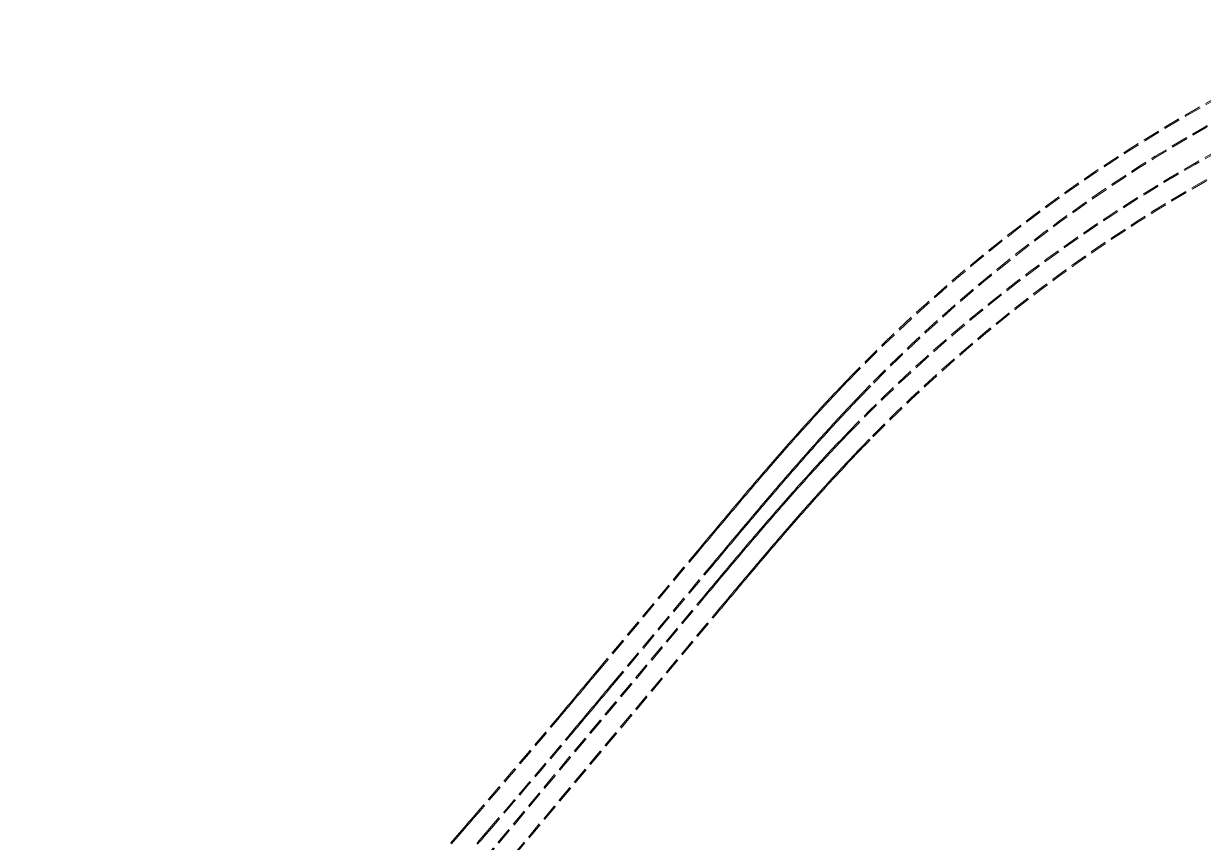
# Model space of a CAD drawing. Extents: x 0 to 531375, y 0 to 4335249.
# Drawn here: x 487600.6 to 487947, y 4324087.2 to 4324327.6 of the extents above; entities that cross this region are included whole.
import ezdxf

# ---------------------------------------------------------------- set-up
doc = ezdxf.new("R2010")
doc.units = 0
doc.linetypes.add('DASH', pattern=[0.35, 0.25, -0.1])
doc.layers.add('地铁', color=4, linetype='Continuous', lineweight=15)

# ---------------------------------------------------------------- blocks, each defined once
blk = doc.blocks.new('天津2000地铁')
at = {"layer": '地铁', "linetype": 'DASH', "ltscale": 20}
for p, q in [((-10161.25, -3014.62), (-10160.55, -3013.9)), ((-10160.55, -3013.9), (-10159.85, -3013.18)), ((-10160.3, -3014.14), (-10159.6, -3013.42)), ((-10159.85, -3013.18), (-10159.15, -3012.45)), ((-10159.6, -3013.42), (-10158.9, -3012.7)), ((-10159.15, -3012.45), (-10158.45, -3011.73)), ((-10158.9, -3012.7), (-10158.2, -3011.98)), ((-10164.72, -3018.27), (-10164.03, -3017.54)), ((-10164.03, -3017.54), (-10163.34, -3016.81)), ((-10163.77, -3017.78), (-10163.08, -3017.05)), ((-10163.34, -3016.81), (-10162.64, -3016.08)), ((-10163.08, -3017.05), (-10162.39, -3016.32)), ((-10162.64, -3016.08), (-10161.95, -3015.35)), ((-10162.39, -3016.32), (-10161.69, -3015.59)), ((-10161.95, -3015.35), (-10161.25, -3014.62)), ((-10161.69, -3015.59), (-10161, -3014.87)), ((-10161, -3014.87), (-10160.3, -3014.14)), ((-10156.34, -3017.96), (-10155.65, -3017.25)), ((-10156.09, -3018.21), (-10155.4, -3017.49)), ((-10155.65, -3017.25), (-10154.96, -3016.54)), ((-10155.4, -3017.49), (-10154.71, -3016.78)), ((-10154.96, -3016.54), (-10154.26, -3015.82)), ((-10154.71, -3016.78), (-10154.01, -3016.07)), ((-10167.47, -3021.21), (-10166.78, -3020.47)), ((-10167.21, -3021.44), (-10166.53, -3020.71)), ((-10166.78, -3020.47), (-10166.1, -3019.73)), ((-10166.53, -3020.71), (-10165.84, -3019.97)), ((-10166.1, -3019.73), (-10165.41, -3019)), ((-10165.84, -3019.97), (-10165.15, -3019.24)), ((-10165.41, -3019), (-10164.72, -3018.27)), ((-10165.15, -3019.24), (-10164.46, -3018.51)), ((-10164.46, -3018.51), (-10163.77, -3017.78)), ((-10159.78, -3021.56), (-10159.1, -3020.84)), ((-10159.1, -3020.84), (-10158.41, -3020.11)), ((-10158.84, -3021.08), (-10158.16, -3020.36)), ((-10158.41, -3020.11), (-10157.72, -3019.4)), ((-10158.16, -3020.36), (-10157.47, -3019.64)), ((-10157.72, -3019.4), (-10157.03, -3018.68)), ((-10157.47, -3019.64), (-10156.78, -3018.92)), ((-10157.03, -3018.68), (-10156.34, -3017.96)), ((-10156.78, -3018.92), (-10156.09, -3018.21)), ((-10170.87, -3024.91), (-10170.19, -3024.16)), ((-10170.61, -3025.14), (-10169.94, -3024.4)), ((-10170.19, -3024.16), (-10169.51, -3023.42)), ((-10169.94, -3024.4), (-10169.26, -3023.66)), ((-10169.51, -3023.42), (-10168.83, -3022.68)), ((-10169.26, -3023.66), (-10168.58, -3022.92)), ((-10168.83, -3022.68), (-10168.15, -3021.94)), ((-10168.58, -3022.92), (-10167.89, -3022.18)), ((-10168.15, -3021.94), (-10167.47, -3021.21)), ((-10167.89, -3022.18), (-10167.21, -3021.44)), ((-10163.18, -3025.19), (-10162.5, -3024.46)), ((-10162.5, -3024.46), (-10161.82, -3023.73)), ((-10162.25, -3024.7), (-10161.57, -3023.97)), ((-10161.82, -3023.73), (-10161.14, -3023)), ((-10161.57, -3023.97), (-10160.89, -3023.24)), ((-10161.14, -3023), (-10160.46, -3022.28)), ((-10160.89, -3023.24), (-10160.21, -3022.52)), ((-10160.46, -3022.28), (-10159.78, -3021.56)), ((-10160.21, -3022.52), (-10159.53, -3021.8)), ((-10159.53, -3021.8), (-10158.84, -3021.08)), ((-10174.24, -3028.63), (-10173.57, -3027.88)), ((-10173.57, -3027.88), (-10172.9, -3027.14)), ((-10173.31, -3028.12), (-10172.64, -3027.37)), ((-10172.9, -3027.14), (-10172.22, -3026.39)), ((-10172.64, -3027.37), (-10171.96, -3026.63)), ((-10172.22, -3026.39), (-10171.55, -3025.65)), ((-10171.96, -3026.63), (-10171.29, -3025.88)), ((-10171.55, -3025.65), (-10170.87, -3024.91)), ((-10171.29, -3025.88), (-10170.61, -3025.14)), ((-10165.88, -3028.11), (-10165.21, -3027.38)), ((-10165.62, -3028.35), (-10164.95, -3027.62)), ((-10165.21, -3027.38), (-10164.53, -3026.65)), ((-10164.95, -3027.62), (-10164.27, -3026.88)), ((-10164.53, -3026.65), (-10163.86, -3025.92)), ((-10164.27, -3026.88), (-10163.6, -3026.15)), ((-10163.86, -3025.92), (-10163.18, -3025.19)), ((-10163.6, -3026.15), (-10162.92, -3025.42)), ((-10162.92, -3025.42), (-10162.25, -3024.7)), ((-10159.36, -3028.29), (-10158.66, -3027.57)), ((-10159.11, -3028.53), (-10158.41, -3027.81)), ((-10176.92, -3031.63), (-10176.25, -3030.88)), ((-10176.66, -3031.86), (-10175.99, -3031.11)), ((-10176.25, -3030.88), (-10175.58, -3030.13)), ((-10175.99, -3031.11), (-10175.32, -3030.36)), ((-10175.58, -3030.13), (-10174.91, -3029.38)), ((-10175.32, -3030.36), (-10174.65, -3029.61)), ((-10174.91, -3029.38), (-10174.24, -3028.63)), ((-10174.65, -3029.61), (-10173.98, -3028.86)), ((-10173.98, -3028.86), (-10173.31, -3028.12)), ((-10169.23, -3031.8), (-10168.56, -3031.06)), ((-10168.96, -3032.03), (-10168.3, -3031.29)), ((-10168.56, -3031.06), (-10167.89, -3030.32)), ((-10168.3, -3031.29), (-10167.63, -3030.56)), ((-10167.89, -3030.32), (-10167.22, -3029.58)), ((-10167.63, -3030.56), (-10166.96, -3029.82)), ((-10167.22, -3029.58), (-10166.55, -3028.85)), ((-10166.96, -3029.82), (-10166.29, -3029.08)), ((-10166.55, -3028.85), (-10165.88, -3028.11)), ((-10166.29, -3029.08), (-10165.62, -3028.35)), ((-10162.85, -3031.91), (-10162.16, -3031.18)), ((-10162.16, -3031.18), (-10161.46, -3030.46)), ((-10161.9, -3031.43), (-10161.21, -3030.7)), ((-10161.46, -3030.46), (-10160.76, -3029.73)), ((-10161.21, -3030.7), (-10160.51, -3029.98)), ((-10160.76, -3029.73), (-10160.06, -3029.01)), ((-10160.51, -3029.98), (-10159.81, -3029.25)), ((-10160.06, -3029.01), (-10159.36, -3028.29)), ((-10159.81, -3029.25), (-10159.11, -3028.53)), ((-10180.24, -3035.39), (-10179.58, -3034.64)), ((-10179.98, -3035.62), (-10179.31, -3034.87)), ((-10179.58, -3034.64), (-10178.91, -3033.88)), ((-10179.31, -3034.87), (-10178.65, -3034.11)), ((-10178.91, -3033.88), (-10178.25, -3033.13)), ((-10178.65, -3034.11), (-10177.99, -3033.36)), ((-10178.25, -3033.13), (-10177.59, -3032.38)), ((-10177.99, -3033.36), (-10177.32, -3032.61)), ((-10177.59, -3032.38), (-10176.92, -3031.63)), ((-10177.32, -3032.61), (-10176.66, -3031.86)), ((-10172.54, -3035.51), (-10171.88, -3034.77)), ((-10171.88, -3034.77), (-10171.22, -3034.02)), ((-10171.62, -3035), (-10170.96, -3034.26)), ((-10171.22, -3034.02), (-10170.56, -3033.28)), ((-10170.96, -3034.26), (-10170.3, -3033.51)), ((-10170.56, -3033.28), (-10169.89, -3032.54)), ((-10170.3, -3033.51), (-10169.63, -3032.77)), ((-10169.89, -3032.54), (-10169.23, -3031.8)), ((-10169.63, -3032.77), (-10168.96, -3032.03)), ((-10166.31, -3035.57), (-10165.62, -3034.83)), ((-10165.62, -3034.83), (-10164.93, -3034.1)), ((-10165.36, -3035.07), (-10164.67, -3034.34)), ((-10164.93, -3034.1), (-10164.24, -3033.37)), ((-10164.67, -3034.34), (-10163.98, -3033.61)), ((-10164.24, -3033.37), (-10163.55, -3032.64)), ((-10163.98, -3033.61), (-10163.29, -3032.88)), ((-10163.55, -3032.64), (-10162.85, -3031.91)), ((-10163.29, -3032.88), (-10162.6, -3032.15)), ((-10162.6, -3032.15), (-10161.9, -3031.43)), ((-10157.93, -3035.23), (-10157.24, -3034.51)), ((-10157.68, -3035.47), (-10156.99, -3034.75)), ((-10157.24, -3034.51), (-10156.55, -3033.8)), ((-10156.99, -3034.75), (-10156.3, -3034.04)), ((-10156.55, -3033.8), (-10155.86, -3033.08)), ((-10156.3, -3034.04), (-10155.61, -3033.33)), ((-10155.86, -3033.08), (-10155.17, -3032.37)), ((-10155.61, -3033.33), (-10154.92, -3032.61)), ((-10155.17, -3032.37), (-10154.47, -3031.66)), ((-10154.92, -3032.61), (-10154.22, -3031.9)), ((-10182.88, -3038.42), (-10182.22, -3037.66)), ((-10182.61, -3038.65), (-10181.96, -3037.89)), ((-10182.22, -3037.66), (-10181.56, -3036.9)), ((-10181.96, -3037.89), (-10181.3, -3037.13)), ((-10181.56, -3036.9), (-10180.9, -3036.15)), ((-10181.3, -3037.13), (-10180.64, -3036.38)), ((-10180.9, -3036.15), (-10180.24, -3035.39)), ((-10180.64, -3036.38), (-10179.98, -3035.62)), ((-10175.18, -3038.5), (-10174.52, -3037.75)), ((-10174.92, -3038.73), (-10174.26, -3037.98)), ((-10174.52, -3037.75), (-10173.87, -3037)), ((-10174.26, -3037.98), (-10173.6, -3037.23)), ((-10173.87, -3037), (-10173.21, -3036.26)), ((-10173.6, -3037.23), (-10172.94, -3036.49)), ((-10173.21, -3036.26), (-10172.54, -3035.51)), ((-10172.94, -3036.49), (-10172.28, -3035.74)), ((-10172.28, -3035.74), (-10171.62, -3035)), ((-10169.04, -3038.52), (-10168.36, -3037.78)), ((-10168.79, -3038.75), (-10168.1, -3038.01)), ((-10168.36, -3037.78), (-10167.68, -3037.04)), ((-10168.1, -3038.01), (-10167.42, -3037.28)), ((-10167.68, -3037.04), (-10166.99, -3036.3)), ((-10167.42, -3037.28), (-10166.74, -3036.54)), ((-10166.99, -3036.3), (-10166.31, -3035.57)), ((-10166.74, -3036.54), (-10166.05, -3035.81)), ((-10166.05, -3035.81), (-10165.36, -3035.07)), ((-10161.35, -3038.84), (-10160.67, -3038.11)), ((-10160.67, -3038.11), (-10159.99, -3037.39)), ((-10160.42, -3038.35), (-10159.73, -3037.63)), ((-10159.99, -3037.39), (-10159.3, -3036.67)), ((-10159.73, -3037.63), (-10159.05, -3036.91)), ((-10159.3, -3036.67), (-10158.62, -3035.95)), ((-10159.05, -3036.91), (-10158.37, -3036.19)), ((-10158.62, -3035.95), (-10157.93, -3035.23)), ((-10158.37, -3036.19), (-10157.68, -3035.47)), ((-10186.16, -3042.21), (-10185.5, -3041.45)), ((-10185.89, -3042.44), (-10185.24, -3041.68)), ((-10185.5, -3041.45), (-10184.85, -3040.69)), ((-10185.24, -3041.68), (-10184.58, -3040.92)), ((-10184.85, -3040.69), (-10184.19, -3039.93)), ((-10184.58, -3040.92), (-10183.93, -3040.16)), ((-10184.19, -3039.93), (-10183.54, -3039.17)), ((-10183.93, -3040.16), (-10183.27, -3039.4)), ((-10183.54, -3039.17), (-10182.88, -3038.42)), ((-10183.27, -3039.4), (-10182.61, -3038.65)), ((-10178.46, -3042.25), (-10177.81, -3041.5)), ((-10178.2, -3042.48), (-10177.54, -3041.73)), ((-10177.81, -3041.5), (-10177.15, -3040.75)), ((-10177.54, -3041.73), (-10176.89, -3040.98)), ((-10177.15, -3040.75), (-10176.5, -3040)), ((-10176.89, -3040.98), (-10176.23, -3040.23)), ((-10176.5, -3040), (-10175.84, -3039.25)), ((-10176.23, -3040.23), (-10175.58, -3039.48)), ((-10175.84, -3039.25), (-10175.18, -3038.5)), ((-10175.58, -3039.48), (-10174.92, -3038.73)), ((-10172.43, -3042.23), (-10171.76, -3041.48)), ((-10172.17, -3042.46), (-10171.5, -3041.72)), ((-10171.76, -3041.48), (-10171.08, -3040.74)), ((-10171.5, -3041.72), (-10170.82, -3040.97)), ((-10171.08, -3040.74), (-10170.4, -3040)), ((-10170.82, -3040.97), (-10170.14, -3040.23)), ((-10170.4, -3040), (-10169.72, -3039.26)), ((-10170.14, -3040.23), (-10169.47, -3039.49)), ((-10169.72, -3039.26), (-10169.04, -3038.52)), ((-10169.47, -3039.49), (-10168.79, -3038.75)), ((-10164.74, -3042.48), (-10164.07, -3041.75)), ((-10164.07, -3041.75), (-10163.39, -3041.02)), ((-10163.81, -3041.99), (-10163.13, -3041.26)), ((-10163.39, -3041.02), (-10162.71, -3040.29)), ((-10163.13, -3041.26), (-10162.46, -3040.53)), ((-10162.71, -3040.29), (-10162.03, -3039.56)), ((-10162.46, -3040.53), (-10161.78, -3039.8)), ((-10162.03, -3039.56), (-10161.35, -3038.84)), ((-10161.78, -3039.8), (-10161.1, -3039.08)), ((-10161.1, -3039.08), (-10160.42, -3038.35)), ((-10189.42, -3046.02), (-10188.77, -3045.26)), ((-10188.77, -3045.26), (-10188.12, -3044.5)), ((-10188.5, -3045.49), (-10187.85, -3044.72)), ((-10188.12, -3044.5), (-10187.46, -3043.73)), ((-10187.85, -3044.72), (-10187.2, -3043.96)), ((-10187.46, -3043.73), (-10186.81, -3042.97)), ((-10187.2, -3043.96), (-10186.55, -3043.2)), ((-10186.81, -3042.97), (-10186.16, -3042.21)), ((-10186.55, -3043.2), (-10185.89, -3042.44)), ((-10181.72, -3046.02), (-10181.07, -3045.27)), ((-10181.07, -3045.27), (-10180.42, -3044.51)), ((-10180.8, -3045.5), (-10180.15, -3044.74)), ((-10180.42, -3044.51), (-10179.77, -3043.76)), ((-10180.15, -3044.74), (-10179.5, -3043.99)), ((-10179.77, -3043.76), (-10179.11, -3043.01)), ((-10179.5, -3043.99), (-10178.85, -3043.23)), ((-10179.11, -3043.01), (-10178.46, -3042.25)), ((-10178.85, -3043.23), (-10178.2, -3042.48)), ((-10175.79, -3045.96), (-10175.12, -3045.21)), ((-10175.12, -3045.21), (-10174.45, -3044.46)), ((-10174.86, -3045.44), (-10174.19, -3044.7)), ((-10174.45, -3044.46), (-10173.78, -3043.72)), ((-10174.19, -3044.7), (-10173.52, -3043.95)), ((-10173.78, -3043.72), (-10173.11, -3042.97)), ((-10173.52, -3043.95), (-10172.85, -3043.21)), ((-10173.11, -3042.97), (-10172.43, -3042.23)), ((-10172.85, -3043.21), (-10172.17, -3042.46)), ((-10167.43, -3045.42), (-10166.76, -3044.68)), ((-10167.17, -3045.65), (-10166.5, -3044.92)), ((-10166.76, -3044.68), (-10166.09, -3043.95)), ((-10166.5, -3044.92), (-10165.83, -3044.18)), ((-10166.09, -3043.95), (-10165.42, -3043.21)), ((-10165.83, -3044.18), (-10165.16, -3043.45)), ((-10165.42, -3043.21), (-10164.74, -3042.48)), ((-10165.16, -3043.45), (-10164.48, -3042.72)), ((-10164.48, -3042.72), (-10163.81, -3041.99)), ((-10192.01, -3049.08), (-10191.37, -3048.31)), ((-10191.75, -3049.3), (-10191.1, -3048.54)), ((-10191.37, -3048.31), (-10190.72, -3047.55)), ((-10191.1, -3048.54), (-10190.45, -3047.77)), ((-10190.72, -3047.55), (-10190.07, -3046.78)), ((-10190.45, -3047.77), (-10189.8, -3047.01)), ((-10190.07, -3046.78), (-10189.42, -3046.02)), ((-10189.8, -3047.01), (-10189.15, -3046.25)), ((-10189.15, -3046.25), (-10188.5, -3045.49)), ((-10184.32, -3049.06), (-10183.67, -3048.3)), ((-10184.05, -3049.28), (-10183.4, -3048.52)), ((-10183.67, -3048.3), (-10183.02, -3047.54)), ((-10183.4, -3048.52), (-10182.75, -3047.77)), ((-10183.02, -3047.54), (-10182.37, -3046.78)), ((-10182.75, -3047.77), (-10182.1, -3047.01)), ((-10182.37, -3046.78), (-10181.72, -3046.02)), ((-10182.1, -3047.01), (-10181.45, -3046.25)), ((-10181.45, -3046.25), (-10180.8, -3045.5)), ((-10178.46, -3048.96), (-10177.79, -3048.21)), ((-10178.2, -3049.2), (-10177.53, -3048.44)), ((-10177.79, -3048.21), (-10177.13, -3047.46)), ((-10177.53, -3048.44), (-10176.87, -3047.69)), ((-10177.13, -3047.46), (-10176.46, -3046.71)), ((-10176.87, -3047.69), (-10176.2, -3046.94)), ((-10176.46, -3046.71), (-10175.79, -3045.96)), ((-10176.2, -3046.94), (-10175.53, -3046.19)), ((-10175.53, -3046.19), (-10174.86, -3045.44)), ((-10170.77, -3049.11), (-10170.1, -3048.37)), ((-10170.5, -3049.35), (-10169.84, -3048.61)), ((-10170.1, -3048.37), (-10169.43, -3047.63)), ((-10169.84, -3048.61), (-10169.17, -3047.87)), ((-10169.43, -3047.63), (-10168.77, -3046.89)), ((-10169.17, -3047.87), (-10168.51, -3047.13)), ((-10168.77, -3046.89), (-10168.1, -3046.15)), ((-10168.51, -3047.13), (-10167.84, -3046.39)), ((-10168.1, -3046.15), (-10167.43, -3045.42)), ((-10167.84, -3046.39), (-10167.17, -3045.65)), ((-10195.25, -3052.9), (-10194.6, -3052.14)), ((-10194.6, -3052.14), (-10193.95, -3051.37)), ((-10194.33, -3052.36), (-10193.69, -3051.6)), ((-10193.95, -3051.37), (-10193.31, -3050.61)), ((-10193.69, -3051.6), (-10193.04, -3050.83)), ((-10193.31, -3050.61), (-10192.66, -3049.84)), ((-10193.04, -3050.83), (-10192.39, -3050.07)), ((-10192.66, -3049.84), (-10192.01, -3049.08)), ((-10192.39, -3050.07), (-10191.75, -3049.3)), ((-10187.55, -3052.86), (-10186.9, -3052.1)), ((-10186.9, -3052.1), (-10186.26, -3051.33)), ((-10186.64, -3052.32), (-10185.99, -3051.56)), ((-10186.26, -3051.33), (-10185.61, -3050.57)), ((-10185.99, -3051.56), (-10185.34, -3050.8)), ((-10185.61, -3050.57), (-10184.96, -3049.81)), ((-10185.34, -3050.8), (-10184.7, -3050.04)), ((-10184.96, -3049.81), (-10184.32, -3049.06)), ((-10184.7, -3050.04), (-10184.05, -3049.28)), ((-10181.77, -3052.74), (-10181.11, -3051.98)), ((-10181.11, -3051.98), (-10180.45, -3051.23)), ((-10180.85, -3052.21), (-10180.19, -3051.46)), ((-10180.45, -3051.23), (-10179.79, -3050.47)), ((-10180.19, -3051.46), (-10179.52, -3050.7)), ((-10179.79, -3050.47), (-10179.12, -3049.72)), ((-10179.52, -3050.7), (-10178.86, -3049.95)), ((-10179.12, -3049.72), (-10178.46, -3048.96)), ((-10178.86, -3049.95), (-10178.2, -3049.2)), ((-10174.07, -3052.84), (-10173.41, -3052.09)), ((-10173.41, -3052.09), (-10172.75, -3051.34)), ((-10173.15, -3052.32), (-10172.49, -3051.58)), ((-10172.75, -3051.34), (-10172.09, -3050.6)), ((-10172.49, -3051.58), (-10171.83, -3050.83)), ((-10172.09, -3050.6), (-10171.43, -3049.86)), ((-10171.83, -3050.83), (-10171.17, -3050.09)), ((-10171.43, -3049.86), (-10170.77, -3049.11)), ((-10171.17, -3050.09), (-10170.5, -3049.35)), ((-10197.82, -3055.97), (-10197.18, -3055.2)), ((-10197.56, -3056.19), (-10196.91, -3055.42)), ((-10197.18, -3055.2), (-10196.54, -3054.43)), ((-10196.91, -3055.42), (-10196.27, -3054.66)), ((-10196.54, -3054.43), (-10195.89, -3053.67)), ((-10196.27, -3054.66), (-10195.62, -3053.89)), ((-10195.89, -3053.67), (-10195.25, -3052.9)), ((-10195.62, -3053.89), (-10194.98, -3053.13)), ((-10194.98, -3053.13), (-10194.33, -3052.36)), ((-10190.13, -3055.91), (-10189.48, -3055.14)), ((-10189.86, -3056.13), (-10189.22, -3055.37)), ((-10189.48, -3055.14), (-10188.84, -3054.38)), ((-10189.22, -3055.37), (-10188.57, -3054.61)), ((-10188.84, -3054.38), (-10188.2, -3053.62)), ((-10188.57, -3054.61), (-10187.93, -3053.84)), ((-10188.2, -3053.62), (-10187.55, -3052.86)), ((-10187.93, -3053.84), (-10187.28, -3053.08)), ((-10187.28, -3053.08), (-10186.64, -3052.32)), ((-10184.4, -3055.77), (-10183.75, -3055.01)), ((-10184.14, -3056), (-10183.48, -3055.24)), ((-10183.75, -3055.01), (-10183.09, -3054.25)), ((-10183.48, -3055.24), (-10182.82, -3054.48)), ((-10183.09, -3054.25), (-10182.43, -3053.49)), ((-10182.82, -3054.48), (-10182.17, -3053.72)), ((-10182.43, -3053.49), (-10181.77, -3052.74)), ((-10182.17, -3053.72), (-10181.51, -3052.97)), ((-10181.51, -3052.97), (-10180.85, -3052.21)), ((-10176.71, -3055.83), (-10176.05, -3055.08)), ((-10176.44, -3056.06), (-10175.79, -3055.31)), ((-10176.05, -3055.08), (-10175.39, -3054.33)), ((-10175.79, -3055.31), (-10175.13, -3054.56)), ((-10175.39, -3054.33), (-10174.73, -3053.58)), ((-10175.13, -3054.56), (-10174.47, -3053.81)), ((-10174.73, -3053.58), (-10174.07, -3052.84)), ((-10174.47, -3053.81), (-10173.81, -3053.07)), ((-10173.81, -3053.07), (-10173.15, -3052.32)), ((-10201.04, -3059.8), (-10200.4, -3059.03)), ((-10200.4, -3059.03), (-10199.75, -3058.27)), ((-10200.13, -3059.26), (-10199.49, -3058.49)), ((-10199.75, -3058.27), (-10199.11, -3057.5)), ((-10199.49, -3058.49), (-10198.84, -3057.72)), ((-10199.11, -3057.5), (-10198.47, -3056.73)), ((-10198.84, -3057.72), (-10198.2, -3056.96)), ((-10198.47, -3056.73), (-10197.82, -3055.97)), ((-10198.2, -3056.96), (-10197.56, -3056.19)), ((-10193.34, -3059.73), (-10192.7, -3058.96)), ((-10192.7, -3058.96), (-10192.06, -3058.2)), ((-10192.43, -3059.19), (-10191.79, -3058.42)), ((-10192.06, -3058.2), (-10191.42, -3057.43)), ((-10191.79, -3058.42), (-10191.15, -3057.66)), ((-10191.42, -3057.43), (-10190.77, -3056.67)), ((-10191.15, -3057.66), (-10190.5, -3056.9)), ((-10190.77, -3056.67), (-10190.13, -3055.91)), ((-10190.5, -3056.9), (-10189.86, -3056.13)), ((-10187.67, -3059.57), (-10187.02, -3058.81)), ((-10187.41, -3059.8), (-10186.76, -3059.04)), ((-10187.02, -3058.81), (-10186.37, -3058.05)), ((-10186.76, -3059.04), (-10186.1, -3058.27)), ((-10186.37, -3058.05), (-10185.71, -3057.29)), ((-10186.1, -3058.27), (-10185.45, -3057.51)), ((-10185.71, -3057.29), (-10185.06, -3056.53)), ((-10185.45, -3057.51), (-10184.79, -3056.76)), ((-10185.06, -3056.53), (-10184.4, -3055.77)), ((-10184.79, -3056.76), (-10184.14, -3056)), ((-10179.98, -3059.59), (-10179.32, -3058.84)), ((-10179.71, -3059.82), (-10179.06, -3059.07)), ((-10179.32, -3058.84), (-10178.67, -3058.09)), ((-10179.06, -3059.07), (-10178.41, -3058.32)), ((-10178.67, -3058.09), (-10178.02, -3057.33)), ((-10178.41, -3058.32), (-10177.75, -3057.56)), ((-10178.02, -3057.33), (-10177.36, -3056.58)), ((-10177.75, -3057.56), (-10177.1, -3056.81)), ((-10177.36, -3056.58), (-10176.71, -3055.83)), ((-10177.1, -3056.81), (-10176.44, -3056.06)), ((-10203.61, -3062.87), (-10202.97, -3062.1)), ((-10203.34, -3063.09), (-10202.7, -3062.33)), ((-10202.97, -3062.1), (-10202.32, -3061.33)), ((-10202.7, -3062.33), (-10202.06, -3061.56)), ((-10202.32, -3061.33), (-10201.68, -3060.57)), ((-10202.06, -3061.56), (-10201.41, -3060.79)), ((-10201.68, -3060.57), (-10201.04, -3059.8)), ((-10201.41, -3060.79), (-10200.77, -3060.02)), ((-10200.77, -3060.02), (-10200.13, -3059.26)), ((-10195.91, -3062.79), (-10195.27, -3062.02)), ((-10195.65, -3063.01), (-10195, -3062.25)), ((-10195.27, -3062.02), (-10194.63, -3061.26)), ((-10195, -3062.25), (-10194.36, -3061.48)), ((-10194.63, -3061.26), (-10193.99, -3060.49)), ((-10194.36, -3061.48), (-10193.72, -3060.72)), ((-10193.99, -3060.49), (-10193.34, -3059.73)), ((-10193.72, -3060.72), (-10193.08, -3059.95)), ((-10193.08, -3059.95), (-10192.43, -3059.19)), ((-10190.28, -3062.62), (-10189.63, -3061.85)), ((-10190.01, -3062.84), (-10189.36, -3062.08)), ((-10189.63, -3061.85), (-10188.98, -3061.09)), ((-10189.36, -3062.08), (-10188.71, -3061.32)), ((-10188.98, -3061.09), (-10188.33, -3060.33)), ((-10188.71, -3061.32), (-10188.06, -3060.56)), ((-10188.33, -3060.33), (-10187.67, -3059.57)), ((-10188.06, -3060.56), (-10187.41, -3059.8)), ((-10182.58, -3062.61), (-10181.93, -3061.86)), ((-10182.31, -3062.84), (-10181.66, -3062.09)), ((-10181.93, -3061.86), (-10181.28, -3061.1)), ((-10181.66, -3062.09), (-10181.01, -3061.33)), ((-10181.28, -3061.1), (-10180.63, -3060.35)), ((-10181.01, -3061.33), (-10180.36, -3060.58)), ((-10180.63, -3060.35), (-10179.98, -3059.59)), ((-10180.36, -3060.58), (-10179.71, -3059.82)), ((-10234.53, -3099.83), (-10204.89, -3064.4)), ((-10234.26, -3100.05), (-10204.62, -3064.63)), ((-10204.89, -3064.4), (-10204.25, -3063.63)), ((-10204.62, -3064.63), (-10203.98, -3063.86)), ((-10204.25, -3063.63), (-10203.61, -3062.87)), ((-10203.98, -3063.86), (-10203.34, -3063.09)), ((-10199.12, -3066.62), (-10198.48, -3065.86)), ((-10198.48, -3065.86), (-10197.84, -3065.09)), ((-10198.21, -3066.08), (-10197.57, -3065.31)), ((-10197.84, -3065.09), (-10197.2, -3064.32)), ((-10197.57, -3065.31), (-10196.93, -3064.55)), ((-10197.2, -3064.32), (-10196.56, -3063.56)), ((-10196.93, -3064.55), (-10196.29, -3063.78)), ((-10196.56, -3063.56), (-10195.91, -3062.79)), ((-10196.29, -3063.78), (-10195.65, -3063.01)), ((-10193.52, -3066.44), (-10192.87, -3065.67)), ((-10193.25, -3066.66), (-10192.6, -3065.9)), ((-10192.87, -3065.67), (-10192.22, -3064.91)), ((-10192.6, -3065.9), (-10191.96, -3065.14)), ((-10192.22, -3064.91), (-10191.57, -3064.15)), ((-10191.96, -3065.14), (-10191.31, -3064.37)), ((-10191.57, -3064.15), (-10190.93, -3063.38)), ((-10191.31, -3064.37), (-10190.66, -3063.61)), ((-10190.93, -3063.38), (-10190.28, -3062.62)), ((-10190.66, -3063.61), (-10190.01, -3062.84)), ((-10185.82, -3066.41), (-10185.17, -3065.65)), ((-10185.55, -3066.63), (-10184.91, -3065.87)), ((-10185.17, -3065.65), (-10184.53, -3064.89)), ((-10184.91, -3065.87), (-10184.26, -3065.12)), ((-10184.53, -3064.89), (-10183.88, -3064.13)), ((-10184.26, -3065.12), (-10183.61, -3064.36)), ((-10183.88, -3064.13), (-10183.23, -3063.37)), ((-10183.61, -3064.36), (-10182.96, -3063.6)), ((-10183.23, -3063.37), (-10182.58, -3062.61)), ((-10182.96, -3063.6), (-10182.31, -3062.84)), ((-10230.05, -3103.58), (-10200.41, -3068.16)), ((-10229.78, -3103.81), (-10200.14, -3068.38)), ((-10200.41, -3068.16), (-10199.76, -3067.39)), ((-10200.14, -3068.38), (-10199.5, -3067.61)), ((-10199.76, -3067.39), (-10199.12, -3066.62)), ((-10199.5, -3067.61), (-10198.85, -3066.85)), ((-10198.85, -3066.85), (-10198.21, -3066.08)), ((-10196.75, -3070.27), (-10196.1, -3069.5)), ((-10196.1, -3069.5), (-10195.46, -3068.73)), ((-10195.83, -3069.73), (-10195.19, -3068.96)), ((-10195.46, -3068.73), (-10194.81, -3067.97)), ((-10195.19, -3068.96), (-10194.54, -3068.19)), ((-10194.81, -3067.97), (-10194.16, -3067.2)), ((-10194.54, -3068.19), (-10193.9, -3067.43)), ((-10194.16, -3067.2), (-10193.52, -3066.44)), ((-10193.9, -3067.43), (-10193.25, -3066.66)), ((-10189.05, -3070.21), (-10188.4, -3069.45)), ((-10188.4, -3069.45), (-10187.76, -3068.69)), ((-10188.14, -3069.68), (-10187.49, -3068.92)), ((-10187.76, -3068.69), (-10187.11, -3067.93)), ((-10187.49, -3068.92), (-10186.85, -3068.16)), ((-10187.11, -3067.93), (-10186.47, -3067.17)), ((-10186.85, -3068.16), (-10186.2, -3067.39)), ((-10186.47, -3067.17), (-10185.82, -3066.41)), ((-10186.2, -3067.39), (-10185.55, -3066.63)), ((-10199.32, -3073.33), (-10198.68, -3072.57)), ((-10199.05, -3073.56), (-10198.41, -3072.79)), ((-10198.68, -3072.57), (-10198.03, -3071.8)), ((-10198.41, -3072.79), (-10197.77, -3072.02)), ((-10198.03, -3071.8), (-10197.39, -3071.03)), ((-10197.77, -3072.02), (-10197.12, -3071.26)), ((-10197.39, -3071.03), (-10196.75, -3070.27)), ((-10197.12, -3071.26), (-10196.48, -3070.49)), ((-10196.48, -3070.49), (-10195.83, -3069.73)), ((-10191.62, -3073.27), (-10190.98, -3072.5)), ((-10191.36, -3073.49), (-10190.71, -3072.73)), ((-10190.98, -3072.5), (-10190.34, -3071.74)), ((-10190.71, -3072.73), (-10190.07, -3071.97)), ((-10190.34, -3071.74), (-10189.69, -3070.98)), ((-10190.07, -3071.97), (-10189.43, -3071.2)), ((-10189.69, -3070.98), (-10189.05, -3070.21)), ((-10189.43, -3071.2), (-10188.78, -3070.44)), ((-10188.78, -3070.44), (-10188.14, -3069.68)), ((-10202.53, -3077.17), (-10201.89, -3076.4)), ((-10201.89, -3076.4), (-10201.25, -3075.63)), ((-10201.62, -3076.62), (-10200.98, -3075.86)), ((-10201.25, -3075.63), (-10200.61, -3074.87)), ((-10200.98, -3075.86), (-10200.34, -3075.09)), ((-10200.61, -3074.87), (-10199.96, -3074.1)), ((-10200.34, -3075.09), (-10199.7, -3074.32)), ((-10199.96, -3074.1), (-10199.32, -3073.33)), ((-10199.7, -3074.32), (-10199.05, -3073.56)), ((-10194.84, -3077.09), (-10194.2, -3076.33)), ((-10194.2, -3076.33), (-10193.55, -3075.56)), ((-10193.93, -3076.55), (-10193.29, -3075.79)), ((-10193.55, -3075.56), (-10192.91, -3074.8)), ((-10193.29, -3075.79), (-10192.64, -3075.02)), ((-10192.91, -3074.8), (-10192.27, -3074.03)), ((-10192.64, -3075.02), (-10192, -3074.26)), ((-10192.27, -3074.03), (-10191.62, -3073.27)), ((-10192, -3074.26), (-10191.36, -3073.49)), ((-10205.1, -3080.24), (-10204.46, -3079.47)), ((-10204.83, -3080.46), (-10204.19, -3079.69)), ((-10204.46, -3079.47), (-10203.82, -3078.7)), ((-10204.19, -3079.69), (-10203.55, -3078.93)), ((-10203.82, -3078.7), (-10203.18, -3077.93)), ((-10203.55, -3078.93), (-10202.91, -3078.16)), ((-10203.18, -3077.93), (-10202.53, -3077.17)), ((-10202.91, -3078.16), (-10202.27, -3077.39)), ((-10202.27, -3077.39), (-10201.62, -3076.62)), ((-10197.41, -3080.16), (-10196.76, -3079.39)), ((-10197.14, -3080.38), (-10196.5, -3079.61)), ((-10196.76, -3079.39), (-10196.12, -3078.62)), ((-10196.5, -3079.61), (-10195.85, -3078.85)), ((-10196.12, -3078.62), (-10195.48, -3077.86)), ((-10195.85, -3078.85), (-10195.21, -3078.08)), ((-10195.48, -3077.86), (-10194.84, -3077.09)), ((-10195.21, -3078.08), (-10194.57, -3077.32)), ((-10194.57, -3077.32), (-10193.93, -3076.55)), ((-10402.79, -3316.5), (-10205.1, -3080.24)), ((-10402.52, -3316.73), (-10204.83, -3080.46)), ((-10200.61, -3083.99), (-10199.97, -3083.22)), ((-10199.97, -3083.22), (-10199.33, -3082.46)), ((-10199.7, -3083.45), (-10199.06, -3082.68)), ((-10199.33, -3082.46), (-10198.69, -3081.69)), ((-10199.06, -3082.68), (-10198.42, -3081.91)), ((-10198.69, -3081.69), (-10198.05, -3080.92)), ((-10198.42, -3081.91), (-10197.78, -3081.15)), ((-10198.05, -3080.92), (-10197.41, -3080.16)), ((-10197.78, -3081.15), (-10197.14, -3080.38)), ((-10398.3, -3320.26), (-10200.61, -3083.99)), ((-10398.03, -3320.48), (-10200.35, -3084.21)), ((-10200.35, -3084.21), (-10199.7, -3083.45)), ((-10235.82, -3101.36), (-10235.17, -3100.59)), ((-10235.17, -3100.59), (-10234.53, -3099.83)), ((-10234.91, -3100.82), (-10234.26, -3100.05)), ((-10238.38, -3104.43), (-10237.74, -3103.66)), ((-10238.11, -3104.65), (-10237.47, -3103.89)), ((-10237.74, -3103.66), (-10237.1, -3102.89)), ((-10237.47, -3103.89), (-10236.83, -3103.12)), ((-10237.1, -3102.89), (-10236.46, -3102.13)), ((-10236.83, -3103.12), (-10236.19, -3102.35)), ((-10236.46, -3102.13), (-10235.82, -3101.36)), ((-10236.19, -3102.35), (-10235.55, -3101.59)), ((-10235.55, -3101.59), (-10234.91, -3100.82)), ((-10230.69, -3104.35), (-10230.05, -3103.58)), ((-10230.42, -3104.57), (-10229.78, -3103.81)), ((-10241.59, -3108.26), (-10240.95, -3107.49)), ((-10240.95, -3107.49), (-10240.31, -3106.73)), ((-10240.68, -3107.72), (-10240.04, -3106.95)), ((-10240.31, -3106.73), (-10239.67, -3105.96)), ((-10240.04, -3106.95), (-10239.4, -3106.19)), ((-10239.67, -3105.96), (-10239.02, -3105.19)), ((-10239.4, -3106.19), (-10238.76, -3105.42)), ((-10239.02, -3105.19), (-10238.38, -3104.43)), ((-10238.76, -3105.42), (-10238.11, -3104.65)), ((-10233.9, -3108.18), (-10233.26, -3107.42)), ((-10233.26, -3107.42), (-10232.61, -3106.65)), ((-10232.99, -3107.64), (-10232.35, -3106.87)), ((-10232.61, -3106.65), (-10231.97, -3105.88)), ((-10232.35, -3106.87), (-10231.7, -3106.11)), ((-10231.97, -3105.88), (-10231.33, -3105.12)), ((-10231.7, -3106.11), (-10231.06, -3105.34)), ((-10231.33, -3105.12), (-10230.69, -3104.35)), ((-10231.06, -3105.34), (-10230.42, -3104.57)), ((-10244.16, -3111.32), (-10243.52, -3110.56)), ((-10243.89, -3111.55), (-10243.25, -3110.78)), ((-10243.52, -3110.56), (-10242.88, -3109.79)), ((-10243.25, -3110.78), (-10242.61, -3110.02)), ((-10242.88, -3109.79), (-10242.23, -3109.02)), ((-10242.61, -3110.02), (-10241.97, -3109.25)), ((-10242.23, -3109.02), (-10241.59, -3108.26)), ((-10241.97, -3109.25), (-10241.32, -3108.48)), ((-10241.32, -3108.48), (-10240.68, -3107.72)), ((-10236.47, -3111.25), (-10235.82, -3110.48)), ((-10236.2, -3111.48), (-10235.56, -3110.71)), ((-10235.82, -3110.48), (-10235.18, -3109.72)), ((-10235.56, -3110.71), (-10234.91, -3109.94)), ((-10235.18, -3109.72), (-10234.54, -3108.95)), ((-10234.91, -3109.94), (-10234.27, -3109.18)), ((-10234.54, -3108.95), (-10233.9, -3108.18)), ((-10234.27, -3109.18), (-10233.63, -3108.41)), ((-10233.63, -3108.41), (-10232.99, -3107.64)), ((-10247.38, -3115.14), (-10246.73, -3114.38)), ((-10246.73, -3114.38), (-10246.09, -3113.62)), ((-10246.47, -3114.61), (-10245.82, -3113.84)), ((-10246.09, -3113.62), (-10245.45, -3112.85)), ((-10245.82, -3113.84), (-10245.18, -3113.08)), ((-10245.45, -3112.85), (-10244.8, -3112.09)), ((-10245.18, -3113.08), (-10244.54, -3112.31)), ((-10244.8, -3112.09), (-10244.16, -3111.32)), ((-10244.54, -3112.31), (-10243.89, -3111.55)), ((-10239.68, -3115.08), (-10239.04, -3114.32)), ((-10239.41, -3115.31), (-10238.77, -3114.54)), ((-10239.04, -3114.32), (-10238.4, -3113.55)), ((-10238.77, -3114.54), (-10238.13, -3113.78)), ((-10238.4, -3113.55), (-10237.75, -3112.78)), ((-10238.13, -3113.78), (-10237.48, -3113.01)), ((-10237.75, -3112.78), (-10237.11, -3112.02)), ((-10237.48, -3113.01), (-10236.84, -3112.24)), ((-10237.11, -3112.02), (-10236.47, -3111.25)), ((-10236.84, -3112.24), (-10236.2, -3111.48)), ((-10247.11, -3115.37), (-10246.47, -3114.61)), ((-10242.26, -3118.15), (-10241.61, -3117.38)), ((-10241.99, -3118.37), (-10241.35, -3117.61)), ((-10241.61, -3117.38), (-10240.97, -3116.62)), ((-10241.35, -3117.61), (-10240.7, -3116.84)), ((-10240.97, -3116.62), (-10240.33, -3115.85)), ((-10240.7, -3116.84), (-10240.06, -3116.08)), ((-10240.33, -3115.85), (-10239.68, -3115.08)), ((-10240.06, -3116.08), (-10239.41, -3115.31)), ((-10242.9, -3118.91), (-10242.26, -3118.15)), ((-10242.64, -3119.14), (-10241.99, -3118.37)), ((-10273.51, -3145.75), (-10272.86, -3144.99)), ((-10273.24, -3145.98), (-10272.59, -3145.22)), ((-10272.86, -3144.99), (-10272.2, -3144.23)), ((-10272.59, -3145.22), (-10271.94, -3144.46)), ((-10272.2, -3144.23), (-10271.55, -3143.48)), ((-10271.94, -3144.46), (-10271.28, -3143.71)), ((-10271.55, -3143.48), (-10270.9, -3142.72)), ((-10271.28, -3143.71), (-10270.63, -3142.95)), ((-10276.78, -3149.52), (-10276.13, -3148.77)), ((-10276.52, -3149.75), (-10275.86, -3149)), ((-10276.13, -3148.77), (-10275.47, -3148.01)), ((-10275.86, -3149), (-10275.21, -3148.24)), ((-10275.47, -3148.01), (-10274.82, -3147.26)), ((-10275.21, -3148.24), (-10274.55, -3147.49)), ((-10274.82, -3147.26), (-10274.16, -3146.5)), ((-10274.55, -3147.49), (-10273.9, -3146.73)), ((-10274.16, -3146.5), (-10273.51, -3145.75)), ((-10273.9, -3146.73), (-10273.24, -3145.98)), ((-10269.09, -3149.57), (-10268.43, -3148.82)), ((-10268.82, -3149.8), (-10268.17, -3149.05)), ((-10268.43, -3148.82), (-10267.78, -3148.06)), ((-10268.17, -3149.05), (-10267.51, -3148.29)), ((-10267.78, -3148.06), (-10267.12, -3147.3)), ((-10267.51, -3148.29), (-10266.86, -3147.53)), ((-10267.12, -3147.3), (-10266.47, -3146.55)), ((-10266.86, -3147.53), (-10266.2, -3146.77)), ((-10277.44, -3150.28), (-10276.78, -3149.52)), ((-10277.17, -3150.51), (-10276.52, -3149.75)), ((-10269.74, -3150.33), (-10269.09, -3149.57)), ((-10269.48, -3150.56), (-10268.82, -3149.8))]:
    blk.add_line(p, q, dxfattribs=at)
for centre, radius, start, end in [((-9834.58, -3328.61), 453.1, 112.3865, 135.6246), ((-9834.58, -3328.61), 452.75, 112.3866, 135.6246), ((-9834.58, -3328.61), 447.25, 112.3869, 135.6242), ((-9834.58, -3328.61), 446.9, 112.387, 135.6242), ((-9834.79, -3344.45), 453.1, 112.3865, 135.6246), ((-9834.79, -3344.45), 452.75, 112.3866, 135.6246), ((-9834.79, -3344.45), 447.25, 112.387, 135.6242), ((-9834.79, -3344.45), 446.9, 112.387, 135.6242), ((-12539.39, -1184.39), 2996.86, 319.19682, 319.88978), ((-12539.4, -1184.39), 2997.21, 319.19682, 319.88978), ((-12539.45, -1184.34), 3002.79, 319.19682, 319.88977), ((-12539.46, -1184.33), 3003.14, 319.19681, 319.88977)]:
    blk.add_arc(centre, radius, start, end, dxfattribs=at)

msp = doc.modelspace()

# ---------------------------------------------------------------- block references
at = {"layer": '地铁', "color": 1}
msp.add_blockref('天津2000地铁', (498003.38431, 4327237.28522), dxfattribs=at)

doc.saveas('drawing.dxf')
